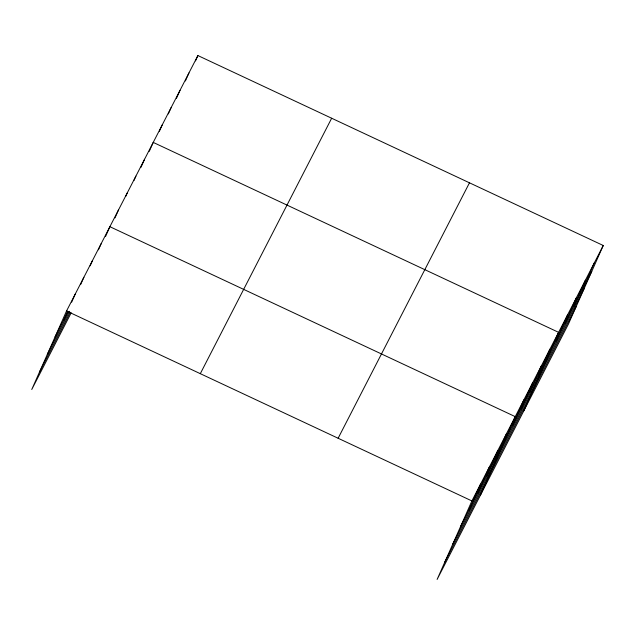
<?xml version="1.0" encoding="UTF-8"?>
<svg xmlns="http://www.w3.org/2000/svg" width="635" height="635" viewBox="0 0 635 635"><rect width="100%" height="100%" fill="white"/><g stroke="black" fill="none" stroke-linecap="round" stroke-linejoin="round"><path stroke-width="0.95" d="M603.25 245.499L471.9 500.936L437.11 579.445L568.46 324.009L603.25 245.499L197.89 55.555L66.54 310.991L31.75 389.501L71.191 312.793M63.706 320.088L67.675 311.134M71.644 302.189L75.208 294.132M80.709 284.432L83.876 277.273M90.17 265.787L92.551 260.413M98.441 249.825L101.219 243.554M105.521 236.545L109.887 226.695L515.247 416.639L480.457 495.149M114.991 217.892L118.555 209.836M125.643 196.556L127.222 192.984M133.914 180.594L135.898 176.125M140.994 167.315L144.566 159.266M149.265 151.352L153.233 142.407L558.594 332.343L523.796 410.853M159.385 131.302L162.163 125.031M168.323 113.927L171.093 107.664M176.459 98.346L180.03 90.297M185.388 80.978L188.96 72.922M195.516 60.928L197.89 55.555M469.067 510.024L480.568 484.076M477.734 493.165L489.236 467.217M486.41 476.306L497.903 450.358M495.078 459.446L506.579 433.499M512.413 425.736L523.915 399.78M521.081 408.876L532.582 382.921M529.749 392.017L541.25 366.062M538.424 375.158L549.918 349.202M556.022 340.924L567.523 314.976M564.952 323.556L576.453 297.609M573.889 306.189L585.383 280.233M582.819 288.822L594.32 262.866M55.039 336.947L68.048 311.658M47.355 354.29L69.461 311.301M39.433 372.158L70.215 312.309M200.311 373.674L331.66 118.237M338.13 438.253L469.479 182.816M460.399 526.883L591.749 271.447M452.715 544.227L584.065 288.79M444.794 562.102L576.143 306.665M66.54 310.991L471.9 500.936"/></g></svg>
